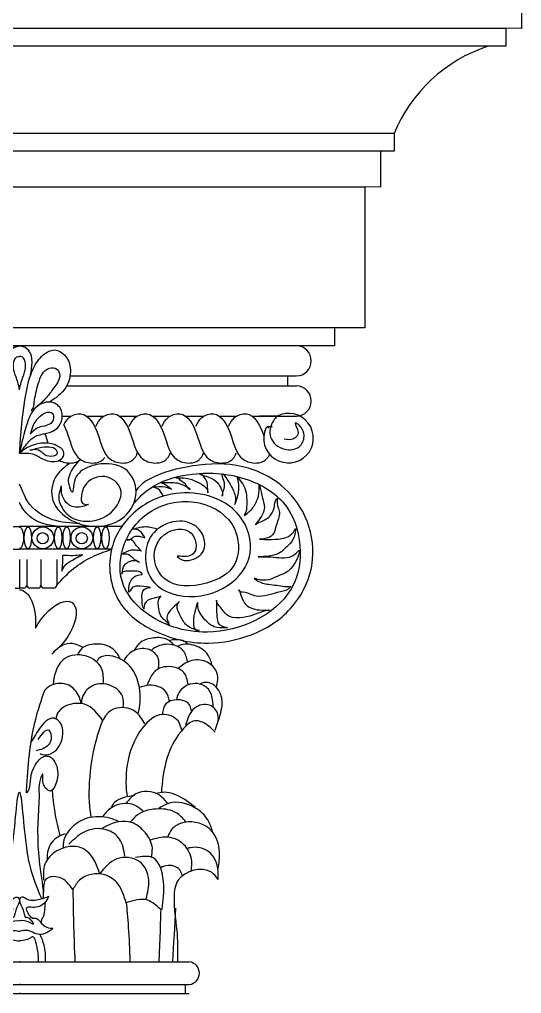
# Model space of a CAD drawing. Extents: x 15151 to 53333, y -36484 to -6005.
# Drawn here: x 33681 to 34018, y -12307 to -11653 of the extents above; entities that cross this region are included whole.
import ezdxf

# ---------------------------------------------------------------- set-up
doc = ezdxf.new("R2010")
doc.units = 0
doc.header["$MEASUREMENT"] = 0
doc.layers.add('3', color=3, linetype='CONTINUOUS')
doc.layers.add('4', color=4, linetype='CONTINUOUS')

# ---------------------------------------------------------------- blocks, each defined once
blk = doc.blocks.new('A$C0FC37B08')
at = {"layer": '3'}
for p, q in [((661.5, 2825), (10.5, 2825)), ((649.5, 2813), (22.5, 2813)), ((586.5, 2754.5), (85.5, 2754.5)), ((577.5, 2742.5), (94.5, 2742.5)), ((567, 2718.5), (105, 2718.5)), ((546.59, 2624), (125.41, 2624)), ((369.23, 2591.75), (521.02, 2591.75)), ((514.96, 2591.75), (514.96, 2585)), ((366.98, 2585), (521.02, 2585)), ((364.03, 2564.75), (370.04, 2564.75)), ((380.37, 2564.75), (392.05, 2564.75)), ((402.37, 2564.75), (414.36, 2564.75)), ((424.69, 2564.75), (436.37, 2564.75)), ((446.7, 2564.75), (459, 2564.75)), ((469.33, 2564.75), (481.01, 2564.75)), ((491.34, 2564.75), (508.15, 2564.75)), ((492.7, 2564.75), (521.02, 2564.75)), ((508.82, 2564.75), (496.13, 2564.75)), ((266.75, 2490.57), (335.32, 2490.57)), ((403.89, 2490.57), (335.32, 2490.57)), ((423.52, 2483.76), (423.26, 2483.76)), ((273.31, 2475.43), (335.32, 2475.43)), ((397.32, 2475.43), (335.32, 2475.43)), ((335.32, 2468.6), (335.32, 2449.29)), ((335.32, 2468.6), (335.32, 2449.29)), ((340.25, 2468.6), (340.25, 2451.32)), ((349.72, 2468.6), (349.72, 2451.32)), ((360.33, 2468.6), (360.33, 2451.32)), ((332.42, 2449.29), (335.32, 2449.29)), ((338.22, 2449.29), (335.32, 2449.29)), ((347.7, 2449.29), (342.27, 2449.29)), ((358.31, 2449.29), (351.75, 2449.29)), ((348.54, 2309.98), (347.34, 2286.73)), ((222.82, 2198.45), (449.18, 2198.45)), ((336, 2198.45), (335.32, 2198.45)), ((222.82, 2183.26), (449.18, 2183.26)), ((336, 2183.26), (335.32, 2183.26)), ((446.53, 2183.26), (446.53, 2177.19)), ((222.82, 2177.19), (449.18, 2177.19)), ((336, 2177.19), (335.32, 2177.19))]:
    blk.add_line(p, q, dxfattribs=at)
at = {"layer": '3', "linetype": 'Continuous'}
for p in [(150.98, 2612), (336, 2612)]:
    blk.add_line(p, (335.32, 2612), dxfattribs=at)
at = {"layer": '3'}
for centre, radius in [((350.98, 2483.04), 7.3), ((350.86, 2482.8), 3.78), ((377.18, 2483.04), 7.3), ((377.06, 2482.8), 3.78)]:
    blk.add_circle(centre, radius, dxfattribs=at)
for centre, radius, start, end in [((520.87, 2601.87), 10.13, 270.85354, 89.14646), ((520.87, 2574.87), 10.13, 270.85354, 89.14646), ((515.75, 2549.94), 16.65, 155.77442, 117.61543), ((338.22, 2451.32), 2.02, 270, 0), ((342.27, 2451.32), 2.02, 180, 270), ((347.7, 2451.32), 2.02, 270, 0), ((351.75, 2451.32), 2.02, 180, 270), ((358.31, 2451.32), 2.02, 270, 0), ((448.36, 2190.86), 7.64, 276.15267, 83.84733)]:
    blk.add_arc(centre, radius, start, end, dxfattribs=at)
at = {"layer": '3', "extrusion": (0, 0, -1)}
for centre, major_axis, ratio, start_param, end_param in [((335.36, 2483.09), (0, 7.2), 0.368687, -0.014828, 3.156421), ((340.98, 2483.09), (0, 7.2), 0.368687, 3.141593, 9.424778), ((361.32, 2483.09), (0, 7.2), 0.368687, 3.141593, 9.424778), ((366.94, 2483.09), (0, 7.2), 0.368687, 3.141593, 9.424778), ((387.4, 2483.09), (0, 7.2), 0.368687, 3.141593, 9.424778), ((393.03, 2483.09), (0, 7.2), 0.368687, 3.141593, 9.424778), ((335.45, 2425.9), (0, 22.31), 0.478604, -0.012114, 1.729108), ((357.82, 2421.3), (12.87, 18.22), 0.478604, 4.442968, 8.424495)]:
    blk.add_ellipse(centre, major_axis=major_axis, ratio=ratio, start_param=start_param, end_param=end_param, dxfattribs=at)
at = {"layer": '3'}
for points, knots in [([(328.52, 2590.13), (327.85, 2593.08), (326.54, 2598.89), (327.04, 2607.47), (331.72, 2611.26), (334.49, 2611.78), (335.32, 2611.83)], [0, 0, 0, 0, 13.614234, 26.772806, 35.013174, 38.496497, 38.496497, 38.496497, 38.496497]), ([(342.12, 2590.13), (342.79, 2593.08), (344.1, 2598.89), (343.59, 2607.47), (338.91, 2611.26), (336.15, 2611.78), (335.32, 2611.83)], [0, 0, 0, 0, 13.614234, 26.772806, 35.013174, 38.496497, 38.496497, 38.496497, 38.496497]), ([(335.32, 2539.79), (336.26, 2552.89), (337.63, 2572.05), (342.81, 2594.88), (349.73, 2605.55), (358.85, 2610.81), (367.5, 2605.3), (370.54, 2595.09), (367.2, 2582.26), (359.74, 2576.86), (355.39, 2574.22)], [0, 0, 0, 0, 58.517708, 85.557554, 102.400352, 114.600489, 127.353508, 141.365772, 159.992517, 181.778585, 181.778585, 181.778585, 181.778585]), ([(335.39, 2582.32), (335.03, 2584.1), (334.21, 2588.14), (331.82, 2593.77), (330.89, 2599.42), (332.23, 2604.43), (334.67, 2604.88), (335.32, 2604.86)], [0, 0, 0, 0, 8.07962, 18.320953, 26.69946, 34.358167, 37.045773, 37.045773, 37.045773, 37.045773]), ([(335.24, 2582.32), (335.61, 2584.1), (336.43, 2588.14), (338.82, 2593.77), (339.75, 2599.42), (338.41, 2604.43), (335.96, 2604.88), (335.32, 2604.86)], [0, 0, 0, 0, 8.07962, 18.320953, 26.69946, 34.358167, 37.045773, 37.045773, 37.045773, 37.045773]), ([(345.08, 2574.2), (345.85, 2578.13), (347.41, 2586.15), (351.84, 2597.68), (360.99, 2597.3), (363.44, 2590.12), (358.3, 2583.97), (352.69, 2575.51), (346.9, 2571.09), (343.21, 2568.27)], [0, 0, 0, 0, 8.332699, 16.998662, 20.357809, 23.529069, 29.768374, 34.974178, 44.123614, 44.123614, 44.123614, 44.123614]), ([(335.32, 2539.79), (336.73, 2546.5), (338.97, 2557.16), (344.67, 2570.8), (355.13, 2575.91), (366, 2569.73), (362.25, 2552.37), (346.13, 2553.78), (339.41, 2545.06), (336.38, 2541.15), (335.32, 2539.79)], [0, 0, 0, 0, 13.78767, 21.897372, 28.628021, 34.236389, 43.100743, 54.048389, 60.52778, 64.007579, 64.007579, 64.007579, 64.007579]), ([(345.08, 2574.2), (345.02, 2573.34), (344.88, 2571.23), (343.83, 2569.37), (343.21, 2568.27)], [0, 0, 0, 0, 1.701076, 4.193861, 4.193861, 4.193861, 4.193861]), ([(342.89, 2553.28), (343.41, 2555.2), (344.66, 2559.85), (348.79, 2564.83), (353.37, 2567.68), (358.31, 2567.29), (358.65, 2561.19), (353.47, 2557.87), (347.08, 2557.58), (344.03, 2554.24), (342.58, 2552.65)], [0, 0, 0, 0, 3.950214, 9.576522, 12.371147, 14.700326, 17.850675, 21.397332, 25.947043, 30.080987, 30.080987, 30.080987, 30.080987]), ([(364.95, 2558.8), (365.96, 2560.63), (368.45, 2564.8), (380.48, 2568.72), (389.23, 2552.08), (391.94, 2536.03), (404.43, 2532.4), (410.51, 2534.39), (412.46, 2536.51), (412.96, 2537.06)], [1.151597, 1.151597, 1.151597, 1.151597, 10.322667, 22.546179, 48.652268, 76.752818, 90.762128, 100.191215, 103.483055, 103.483055, 103.483055, 103.483055]), ([(386.57, 2558.1), (387.7, 2560.18), (390.17, 2564.7), (402.49, 2568.72), (411.23, 2552.08), (413.95, 2536.03), (426.43, 2532.4), (432.52, 2534.39), (434.46, 2536.51), (434.96, 2537.06)], [0, 0, 0, 0, 4.6452, 10.145781, 21.89352, 34.538768, 40.842958, 45.086047, 46.567375, 46.567375, 46.567375, 46.567375]), ([(408.89, 2558.1), (410.02, 2560.18), (412.49, 2564.7), (424.81, 2568.72), (433.55, 2552.08), (436.26, 2536.03), (448.75, 2532.4), (454.84, 2534.39), (456.78, 2536.51), (457.28, 2537.06)], [0, 0, 0, 0, 4.6452, 10.145781, 21.89352, 34.538768, 40.842958, 45.086047, 46.567375, 46.567375, 46.567375, 46.567375]), ([(430.9, 2558.1), (432.03, 2560.18), (434.49, 2564.7), (446.81, 2568.72), (455.56, 2552.08), (458.27, 2536.03), (470.75, 2532.4), (476.84, 2534.39), (478.78, 2536.51), (479.29, 2537.06)], [0, 0, 0, 0, 4.6452, 10.145781, 21.89352, 34.538768, 40.842958, 45.086047, 46.567375, 46.567375, 46.567375, 46.567375]), ([(453.53, 2558.1), (454.66, 2560.18), (457.12, 2564.7), (469.45, 2568.72), (478.19, 2552.08), (480.9, 2536.03), (493.39, 2532.4), (499.48, 2534.39), (501.42, 2536.51), (501.92, 2537.06)], [0, 0, 0, 0, 4.6452, 10.145781, 21.89352, 34.538768, 40.842958, 45.086047, 46.567375, 46.567375, 46.567375, 46.567375]), ([(475.54, 2558.1), (476.66, 2560.18), (479.13, 2564.7), (491.45, 2568.72), (496.71, 2558.71), (499.05, 2551.99), (499.19, 2551.6)], [0, 0, 0, 0, 10.322667, 22.546179, 48.652268, 50.259503, 50.259503, 50.259503, 50.259503]), ([(508.04, 2564.69), (507.17, 2563.7), (503.88, 2559.94), (501.52, 2549.4), (511.91, 2541.32), (523.18, 2542.41), (527.51, 2551.22), (524.48, 2557.43), (521.71, 2559.63), (519.38, 2560.83), (522.57, 2555.11), (522.02, 2551.6), (518.04, 2548.42), (514.84, 2548.91), (512.89, 2549.21)], [0, 0, 0, 0, 2.650213, 10.037242, 18.32745, 24.80403, 29.997701, 35.230628, 37.045294, 37.199014, 40.232254, 42.988158, 45.435716, 49.217776, 49.217776, 49.217776, 49.217776]), ([(364.95, 2558.8), (365.97, 2556.91), (369.69, 2547.93), (371.7, 2536.03), (384.18, 2532.4), (390.27, 2534.39), (392.21, 2536.51), (392.71, 2537.06)], [40.186483, 40.186483, 40.186483, 40.186483, 48.652268, 76.752818, 90.762128, 100.191215, 103.483055, 103.483055, 103.483055, 103.483055]), ([(503.71, 2557.35), (503.33, 2557.54), (502.24, 2558.09), (501.23, 2557.3), (500.57, 2556.77)], [0, 0, 0, 0, 1.788146, 5.115479, 5.115479, 5.115479, 5.115479]), ([(505.08, 2557.35), (504.69, 2557.54), (503.6, 2558.09), (502.59, 2557.3), (501.93, 2556.77)], [0, 0, 0, 0, 1.788146, 5.115479, 5.115479, 5.115479, 5.115479]), ([(352.29, 2553.04), (352.32, 2552.95), (353.11, 2550.75), (353.77, 2548.57), (354.43, 2546.58)], [48.283623, 48.283623, 48.283623, 48.283623, 48.652268, 57.33219, 57.33219, 57.33219, 57.33219]), ([(335.32, 2539.79), (336.88, 2541.06), (342.51, 2545.64), (352.36, 2547.68), (360.64, 2545.07), (365.48, 2542.04), (364.85, 2536.14), (358.53, 2533.5), (351.51, 2535.06), (344.44, 2540.39), (338.78, 2540.02), (335.32, 2539.79)], [0, 0, 0, 0, 4.034903, 14.525449, 17.887486, 21.71202, 24.598473, 27.695695, 34.020765, 38.248832, 44.887615, 44.887615, 44.887615, 44.887615]), ([(342.72, 2541.86), (345.03, 2542.65), (350.43, 2544.48), (360.31, 2544.53), (360.74, 2538.73), (356.86, 2537.19), (352.18, 2538.19), (348.19, 2542.86), (344.27, 2542.21), (342.21, 2541.86)], [0, 0, 0, 0, 5.239052, 12.239161, 13.419543, 15.387098, 19.160282, 22.670826, 26.551988, 26.551988, 26.551988, 26.551988]), ([(412.96, 2537.06), (413.32, 2537.61), (413.94, 2538.58), (414.19, 2539.71), (414.29, 2540.19)], [0, 0, 0, 0, 1.302729, 2.283001, 2.283001, 2.283001, 2.283001]), ([(434.96, 2537.06), (435.32, 2537.61), (435.95, 2538.58), (436.19, 2539.71), (436.3, 2540.19)], [0, 0, 0, 0, 1.302729, 2.283001, 2.283001, 2.283001, 2.283001]), ([(457.28, 2537.06), (457.64, 2537.61), (458.27, 2538.58), (458.51, 2539.71), (458.62, 2540.19)], [0, 0, 0, 0, 1.302729, 2.283001, 2.283001, 2.283001, 2.283001]), ([(479.29, 2537.06), (479.64, 2537.61), (480.27, 2538.58), (480.52, 2539.71), (480.62, 2540.19)], [0, 0, 0, 0, 1.302729, 2.283001, 2.283001, 2.283001, 2.283001]), ([(501.92, 2537.06), (502.28, 2537.61), (502.72, 2538.3), (502.97, 2539.06), (503.02, 2539.22)], [0, 0, 0, 0, 2.894953, 3.594445, 3.594445, 3.594445, 3.594445]), ([(369.24, 2533.26), (366.03, 2530.93), (358.58, 2525.53), (354.6, 2508.63), (371.32, 2489.48), (401.52, 2488.49), (416.32, 2510.55), (409.75, 2530.82), (392, 2534.13), (377.99, 2529.87), (371.4, 2523.3), (371.26, 2510.92), (367.72, 2519.96), (368.83, 2527.27), (373.27, 2532.35), (376.2, 2535.7)], [0, 0, 0, 0, 7.80865, 18.149659, 30.154506, 53.923025, 66.150364, 77.771213, 89.886887, 97.899417, 105.977803, 109.646038, 113.332939, 117.676786, 126.066196, 126.066196, 126.066196, 126.066196]), ([(362.01, 2535.08), (364.32, 2533.79), (369.47, 2532.56), (374.45, 2534.18), (376.12, 2535.63), (376.2, 2535.7)], [78.812644, 78.812644, 78.812644, 78.812644, 90.762128, 100.191215, 100.668764, 100.668764, 100.668764, 100.668764]), ([(441.1, 2470.46), (442.15, 2469.6), (446.13, 2466.37), (458.46, 2470.24), (460.63, 2480.85), (455.63, 2490.91), (441.87, 2496.62), (424.42, 2488.77), (418.25, 2473.01), (421.85, 2452.14), (444.73, 2441.37), (472.24, 2445.52), (493.43, 2467.76), (488.57, 2493.46), (471.62, 2509.4), (449.6, 2514.91), (428.16, 2511.2), (408.73, 2498.86), (392.54, 2475.54), (397.61, 2438.87), (426.56, 2417.77), (458.57, 2409.96), (492.75, 2416.73), (520.23, 2434.17), (535.28, 2465.87), (529.21, 2497.66), (510.65, 2521.73), (480.7, 2534.36), (449.01, 2531.95), (426.02, 2525.56), (417.07, 2519.03), (413.5, 2514.86)], [0, 0, 0, 0, 6.777777, 25.577008, 44.638363, 63.279601, 85.87465, 115.327042, 138.565558, 169.549083, 202.040574, 252.291479, 296.91385, 338.88842, 366.976962, 408.2333, 446.027088, 471.157688, 520.557147, 581.992564, 631.896296, 695.003154, 742.495208, 796.073498, 856.294171, 904.870114, 948.094542, 1001.837559, 1056.980086, 1104.032319, 1114.158367, 1114.158367, 1114.158367, 1114.158367]), ([(376.62, 2509.67), (377.09, 2512.61), (378.36, 2520.58), (392.39, 2527.29), (406.66, 2516.27), (399.09, 2499.21), (383.18, 2492.33), (366.58, 2496.34), (360.6, 2509.25), (362.37, 2513.91), (363.49, 2518.85), (363.26, 2514.43), (363.87, 2510.53), (368.84, 2502.81), (377.08, 2503.54), (380.13, 2504.87), (381.91, 2505.63), (378.92, 2505.27), (377.31, 2506.15), (376.54, 2508.34), (376.6, 2509.26), (376.62, 2509.67)], [0, 0, 0, 0, 5.788453, 15.661404, 24.618316, 34.225799, 46.359424, 57.212211, 65.32361, 69.327595, 70.51666, 71.496599, 75.122953, 80.812776, 86.862186, 88.62228, 88.987705, 89.641495, 92.130621, 93.163617, 93.980233, 93.980233, 93.980233, 93.980233]), ([(412.4, 2506.45), (416.83, 2511.99), (428.75, 2521.41), (455.09, 2528.06), (487.06, 2525.35), (517.48, 2506.98), (525.98, 2474.71), (517.38, 2436.32), (467.83, 2412.32), (420.82, 2427.81), (400.97, 2452.94), (403.63, 2481.83), (423.44, 2505.45), (456.41, 2510.37), (482.08, 2493.68), (483.44, 2464.8), (465.48, 2451.66), (436.59, 2448.33), (423.1, 2467), (428.42, 2487.6), (452.13, 2491.74), (455.74, 2471.6), (446.4, 2469.98), (441.3, 2470.95), (441.12, 2470.56), (441.1, 2470.46)], [0, 0, 0, 0, 26.045766, 73.219824, 140.405161, 195.915937, 250.504115, 297.102201, 401.948359, 473.499986, 520.987952, 566.74408, 624.886083, 682.022856, 733.926058, 773.554279, 816.020473, 864.161342, 891.910163, 928.603008, 961.694584, 985.576498, 1004.121123, 1006.952886, 1007.712216, 1007.712216, 1007.712216, 1007.712216]), ([(431.9, 2511.01), (431.45, 2511.82), (429.95, 2514.55), (427.16, 2517.08), (423.26, 2517.02), (432.51, 2518.09), (433.03, 2516.99), (437.82, 2515.62), (434.42, 2517.28), (433.82, 2518.73), (428.48, 2520.42), (440.88, 2519.87), (441.22, 2520.68), (450.46, 2515.6), (448.36, 2515.58), (447.44, 2519.5), (443.7, 2520.7), (441.67, 2523.38), (439.16, 2523.26), (448.24, 2523.54), (451.43, 2521.84), (458.68, 2518.84), (461.62, 2515.46), (461.59, 2512.69), (461.74, 2521), (460.23, 2522.25), (457.55, 2526.03), (454.64, 2525.88), (468.34, 2522.99), (469.62, 2517.91), (471.78, 2513.25), (471.25, 2510.09), (471.26, 2512.55), (472.56, 2515.15), (473.32, 2520.23), (471.27, 2523.42), (471.23, 2527.2), (477.67, 2518.09), (479.26, 2513.6), (480.7, 2509.22), (479.52, 2505.02), (480.49, 2507.1), (481.49, 2509.71), (482.58, 2516.18), (482.76, 2519.72), (481.15, 2524.23), (486.41, 2518.02), (487.92, 2513.31), (487.61, 2503.94), (487.72, 2500.83), (485.64, 2497.63), (488.77, 2500.08), (491.58, 2502.27), (495.64, 2509.54), (496.19, 2514.51), (496.08, 2519.82), (497.86, 2511.21), (499.02, 2507.02), (500.68, 2500.19), (492.07, 2490.24), (494.9, 2493.17), (498.71, 2494.26), (503.99, 2497.37), (506.68, 2503.94), (506.48, 2507.6), (508.34, 2509.79), (507.43, 2504.47), (511.33, 2500.75), (506.6, 2490.59), (506.15, 2482.55), (494.71, 2482.04), (500.63, 2482.08), (506.13, 2481.76), (515.52, 2482.97), (518.83, 2486.35), (520.72, 2489.84), (519.94, 2481.31), (513.74, 2476.85), (508.35, 2470.32), (493.18, 2470.24), (498.86, 2470.23), (505.71, 2470.58), (515.82, 2468.53), (520.88, 2472.64), (523.83, 2475.94), (519.51, 2460.69), (509.24, 2458.59), (500.61, 2453.04), (491.96, 2456.21), (496.93, 2452.59), (502.3, 2451.93), (511.08, 2450.74), (514.92, 2450.18), (517.41, 2450.77), (515.38, 2447.58), (507.32, 2446.84), (495.49, 2441.43), (488.28, 2446.74), (482.33, 2446.74), (482.38, 2449.3), (484.85, 2440.63), (488.57, 2436.1), (494.84, 2434.22), (503.7, 2434.63), (497.35, 2433.58), (491.22, 2430.18), (475.75, 2427.45), (470.63, 2436.32), (467.37, 2439.09), (467.4, 2441.78), (467.36, 2433.63), (467.73, 2431.25), (468.28, 2423.75), (475.92, 2422.7), (471.46, 2422.73), (464.93, 2422.29), (458.86, 2428.71), (454.99, 2434.35), (454.82, 2437.66), (454.85, 2440.89), (452.61, 2431.74), (451.65, 2429.08), (452.1, 2420.38), (457.58, 2420.57), (448.1, 2422.5), (445.4, 2427), (441.4, 2433.21), (440.58, 2438.43), (442.79, 2440.57), (438.67, 2436.48), (436.64, 2434.61), (432.7, 2429.94), (436.34, 2424.24), (433.39, 2427.38), (429.92, 2429.58), (428.56, 2436.53), (427.87, 2441.55), (430.78, 2444.2), (424.81, 2441.93), (421.61, 2442.33), (418.46, 2438.07), (418.67, 2434.77), (417.51, 2438.23), (417.94, 2440.77), (416.55, 2447.59), (420.98, 2449.75), (424.44, 2449.71), (416.15, 2450.86), (412.65, 2450.82), (410.21, 2449.12), (408.69, 2446.18), (408.77, 2447.87), (408.45, 2450.65), (410.57, 2456.4), (414.18, 2458.17), (417.86, 2458.51), (415.87, 2461.4), (411.28, 2460.24), (407.28, 2460.87), (403.85, 2460.16), (403.92, 2457.79), (404.64, 2464.04), (407.47, 2466.53), (412.14, 2469.07), (416.15, 2466.36), (411.76, 2468.63), (410.22, 2471.38), (406.58, 2472.33), (403.9, 2472.06), (408.07, 2474.49), (410.38, 2475.42), (414.51, 2474.71), (416.43, 2474.88), (417.74, 2473.49), (414.02, 2477.21), (412.73, 2479.02), (410.75, 2482.61), (407.24, 2481.56), (409.46, 2481.62), (412.02, 2484.48), (415.29, 2484.54), (419.65, 2482.86), (417.85, 2485.78), (416.12, 2487.98), (413.31, 2488.89), (410.71, 2488.71), (418.45, 2490.86), (421.56, 2490.73), (425.88, 2489.66), (427.31, 2489.3)], [0, 0, 0, 0, 1.876206, 6.295226, 6.456191, 9.21144, 14.293878, 14.95753, 15.89594, 18.664623, 20.249805, 23.312417, 31.745549, 33.580373, 33.741338, 35.575829, 39.678364, 41.419086, 41.741016, 43.994526, 50.087709, 54.840235, 58.234042, 58.394908, 59.842581, 66.303181, 67.560002, 67.881982, 71.498943, 80.601326, 81.110003, 82.886684, 83.04755, 85.54473, 88.937919, 92.606064, 92.766929, 96.180348, 103.374838, 107.077923, 107.898113, 108.257837, 110.498421, 114.757282, 119.767001, 120.430234, 121.112898, 130.554974, 134.576231, 138.04867, 138.768119, 139.34836, 143.450932, 148.419933, 154.106966, 154.589503, 157.594598, 162.393413, 167.723427, 173.078722, 173.30629, 175.465556, 180.91108, 184.945668, 188.659441, 188.886989, 189.369526, 195.240153, 201.36544, 208.477597, 211.573815, 212.217675, 218.334394, 224.585004, 228.796333, 229.376403, 230.341508, 239.28159, 246.770077, 252.103846, 252.425776, 257.415741, 266.757351, 270.20126, 270.883924, 274.322593, 286.510728, 295.616202, 296.943498, 297.973892, 303.929199, 311.077162, 313.008741, 313.813617, 314.173364, 318.996308, 330.110914, 336.169814, 338.26218, 338.423046, 340.873343, 346.722917, 355.278158, 356.565878, 357.386622, 364.309582, 375.900277, 380.350573, 383.882589, 384.043455, 385.00856, 392.25402, 396.227511, 398.772463, 398.933428, 404.587882, 411.552123, 415.084165, 417.997323, 418.158189, 421.210336, 426.289396, 431.338163, 431.982023, 435.241034, 440.494992, 445.747491, 449.461056, 449.688603, 451.053952, 455.150035, 460.105363, 461.689732, 462.144849, 467.038626, 470.551836, 475.761605, 475.989174, 477.473148, 482.207008, 486.163978, 486.48568, 487.351987, 490.105322, 494.620637, 498.076215, 498.23718, 501.174511, 505.523592, 508.026721, 508.831181, 508.992017, 510.922227, 515.045547, 519.508695, 520.01767, 520.377395, 524.986636, 527.72304, 529.739642, 529.900478, 532.046559, 535.304263, 540.495221, 541.075461, 541.795217, 546.622974, 549.243228, 549.726174, 550.530843, 555.111656, 557.049971, 558.533945, 558.761514, 560.354432, 563.445151, 566.759069, 567.268044, 567.429009, 570.30803, 574.493169, 575.472265, 575.831989, 580.043283, 581.370628, 582.014488, 584.050455, 589.693457, 592.504485, 592.504485, 592.504485, 592.504485]), ([(375.71, 2492.59), (369.51, 2492.98), (356.02, 2493.83), (343, 2502.77), (338.99, 2510.52), (335.32, 2519.09)], [0, 0, 0, 0, 27.690165, 60.204339, 68.529066, 68.529066, 68.529066, 68.529066]), ([(359.95, 2490.79), (355.9, 2491.43), (347.27, 2492.82), (338.78, 2499.88), (335.95, 2505.35), (335.32, 2506.81)], [0, 0, 0, 0, 18.059342, 38.483728, 45.592839, 45.592839, 45.592839, 45.592839]), ([(360.33, 2451.32), (363.93, 2455.26), (370.75, 2462.73), (383.59, 2470.56), (392.57, 2473.8), (397.06, 2475.43)], [0, 0, 0, 0, 10.619682, 20.152435, 29.691268, 29.691268, 29.691268, 29.691268]), ([(377.71, 2471.63), (374.47, 2471.2), (370.7, 2470.7), (363.99, 2471.45), (364.3, 2467.5), (363.9, 2465.44), (363.57, 2459.92), (365.39, 2464.91), (369.37, 2467.4), (374.39, 2470.06), (377.33, 2471.63)], [0, 0, 0, 0, 7.836784, 9.125121, 9.377598, 15.190295, 15.947755, 17.077065, 21.545516, 27.876308, 27.876308, 27.876308, 27.876308]), ([(438.79, 2411.28), (437.42, 2412.6), (433.81, 2416.06), (425.36, 2416.35), (416.67, 2414.22), (413.51, 2409.56), (412.12, 2407.52)], [0, 0, 0, 0, 3.710897, 9.750846, 15.861095, 20.658964, 20.658964, 20.658964, 20.658964]), ([(448.27, 2411.64), (447.49, 2412.4), (444.1, 2415.15), (439.05, 2414.81), (435.66, 2414)], [5.80598, 5.80598, 5.80598, 5.80598, 11.134904, 27.734193, 27.734193, 27.734193, 27.734193]), ([(377.75, 2409.43), (376.08, 2410.36), (372.35, 2412.43), (363.89, 2411.98), (359.55, 2407.63), (356.92, 2404.99)], [0, 0, 0, 0, 3.786103, 8.443654, 15.64665, 15.64665, 15.64665, 15.64665]), ([(402.85, 2401.73), (402.08, 2403.28), (400.1, 2407.27), (393.22, 2411.9), (384.98, 2411.98), (377.29, 2410.16), (375.18, 2406.44), (374.15, 2404.62)], [0, 0, 0, 0, 3.449585, 8.829383, 15.456554, 19.653668, 23.656064, 23.656064, 23.656064, 23.656064]), ([(428.64, 2395.64), (428.87, 2397.95), (429.34, 2402.74), (423.08, 2408.93), (413.18, 2409.23), (407.05, 2404.21), (405.35, 2400.67), (405.17, 2400.28)], [0, 0, 0, 0, 4.445457, 9.22796, 15.616455, 22.616434, 23.480128, 23.480128, 23.480128, 23.480128]), ([(448.06, 2399.99), (447.41, 2402.63), (446.03, 2408.16), (436.84, 2412.48), (428.73, 2411.21), (424.86, 2408.42), (424.01, 2407.81)], [0, 0, 0, 0, 5.19985, 10.905102, 18.338953, 20.428681, 20.428681, 20.428681, 20.428681]), ([(464.59, 2397.38), (463.85, 2399.94), (462.11, 2405.99), (453.37, 2411.56), (445.25, 2412.15), (441.78, 2410.33), (441.4, 2410.13)], [0, 0, 0, 0, 5.199833, 12.274435, 19.230949, 20.095009, 20.095009, 20.095009, 20.095009]), ([(391.54, 2385.22), (391.62, 2388.78), (391.82, 2397.09), (379.95, 2405.57), (365.35, 2404.28), (359, 2393.89), (358.24, 2387.55), (357.92, 2384.93)], [0, 0, 0, 0, 6.802481, 15.8842, 25.231646, 32.731953, 38.034389, 38.034389, 38.034389, 38.034389]), ([(415.02, 2364.94), (415.5, 2367.62), (417.1, 2376.57), (414.89, 2390.76), (404.76, 2402.72), (391.24, 2405.69), (387.65, 2400.89), (387.19, 2400.28)], [0, 0, 0, 0, 5.461727, 18.225507, 26.698306, 36.956198, 38.464815, 38.464815, 38.464815, 38.464815]), ([(467.19, 2382.9), (467.72, 2384.52), (468.91, 2388.24), (467.26, 2395.32), (460.09, 2401.31), (449.62, 2401.52), (444.36, 2397.47), (441.98, 2395.64)], [0, 0, 0, 0, 3.372444, 7.729079, 13.617037, 20.769407, 26.667504, 26.667504, 26.667504, 26.667504]), ([(448.35, 2384.64), (447.8, 2387.65), (446.75, 2393.29), (437.32, 2397.51), (426.59, 2396.05), (422.56, 2388.57), (421.19, 2385.02), (420.82, 2384.06)], [0, 0, 0, 0, 5.74169, 10.753922, 19.015548, 24.586598, 26.666529, 26.666529, 26.666529, 26.666529]), ([(352.11, 2380.63), (349.77, 2373.9), (341.78, 2349.61), (341.08, 2330.16), (339.57, 2311.24), (344.1, 2315.84), (340.79, 2323.62), (350.01, 2336.85), (356.04, 2337.22), (361.47, 2328.92), (361.3, 2320.89), (357.14, 2311.49), (351.23, 2316.05), (350.6, 2319.6), (351.11, 2325.28), (347.76, 2319.04), (348.54, 2309.98), (348.54, 2309.98), (348.54, 2309.98)], [15.199098, 15.199098, 15.199098, 15.199098, 49.480431, 141.064806, 144.132551, 149.639861, 181.929426, 193.502862, 206.323079, 214.312088, 232.718761, 246.054441, 249.743305, 264.633298, 266.678484, 270.366346, 285.256308, 292.33241, 292.33241, 292.33241, 292.33241]), ([(376.76, 2372.18), (376.35, 2373.65), (375, 2378.4), (368.75, 2385.81), (358.12, 2385.67), (353.44, 2382.05), (352.11, 2380.63)], [0, 0, 0, 0, 7.539203, 24.41515, 43.500248, 52.951608, 52.951608, 52.951608, 52.951608]), ([(404.88, 2369), (405.03, 2371.72), (405.42, 2378.52), (395.36, 2386.07), (382.68, 2384.88), (377.12, 2377.04), (376.82, 2372.77), (376.76, 2371.89)], [0, 0, 0, 0, 5.227975, 13.043994, 21.409063, 28.213069, 29.961644, 29.961644, 29.961644, 29.961644]), ([(435.89, 2373.34), (435.38, 2375.64), (433.95, 2382.06), (423.74, 2385.1), (417.76, 2383.27), (415.6, 2382.61)], [0, 0, 0, 0, 4.520704, 12.594372, 17.142492, 17.142492, 17.142492, 17.142492]), ([(465.17, 2369.86), (465.09, 2371.8), (464.9, 2376.49), (460.75, 2385.19), (448.81, 2386.25), (442.13, 2380.05), (440.93, 2375.89), (440.53, 2374.5)], [0, 0, 0, 0, 3.881241, 9.415065, 17.588253, 23.33172, 26.20257, 26.20257, 26.20257, 26.20257]), ([(468.64, 2360.02), (469.15, 2361.55), (470.59, 2365.94), (472.07, 2373.42), (469.25, 2381.35), (463.89, 2385.98), (459.05, 2386.18), (457.14, 2385.13), (456.76, 2384.93)], [0, 0, 0, 0, 3.237116, 9.272875, 14.833098, 19.238373, 22.716676, 23.580695, 23.580695, 23.580695, 23.580695]), ([(450.67, 2366.97), (450.22, 2368.81), (449.25, 2372.7), (441.86, 2375.06), (432.85, 2373.4), (431.52, 2367.44), (430.96, 2364.94)], [0, 0, 0, 0, 3.550436, 7.533688, 14.143075, 18.91269, 18.91269, 18.91269, 18.91269]), ([(391.31, 2360.13), (387.82, 2364.91), (380.54, 2374.87), (362.41, 2370.55), (359.95, 2363.32), (359.61, 2361.57)], [0, 0, 0, 0, 27.526108, 57.32422, 66.0126, 66.0126, 66.0126, 66.0126]), ([(419.29, 2358.27), (417.56, 2361.3), (413.41, 2368.64), (394.49, 2371), (381.16, 2335.28), (380.96, 2307.28), (383.24, 2295.4)], [0, 0, 0, 0, 16.776322, 40.511879, 74.557718, 178.046278, 178.046278, 178.046278, 178.046278]), ([(466.53, 2353.92), (467.94, 2357.5), (470.45, 2363.86), (462.86, 2372.76), (450.3, 2369.55), (447.97, 2361.56), (446.64, 2357.02)], [0, 0, 0, 0, 7.149483, 12.723082, 19.469636, 28.363207, 28.363207, 28.363207, 28.363207]), ([(348.9, 2338.23), (350.18, 2337.83), (353.67, 2336.75), (361.57, 2340.35), (365.32, 2350.05), (363.65, 2359.38), (355.61, 2363.95), (348.02, 2354.65), (344.47, 2348.29), (342.84, 2345.39)], [0, 0, 0, 0, 2.628969, 7.163612, 15.623059, 21.775121, 24.075526, 32.483959, 39.565717, 39.565717, 39.565717, 39.565717]), ([(444.15, 2353.92), (443.57, 2356.14), (442, 2362.18), (428.92, 2366.99), (405.87, 2345.79), (405.84, 2320.2), (407.49, 2309.18)], [0, 0, 0, 0, 11.014765, 29.826453, 55.648308, 148.45868, 148.45868, 148.45868, 148.45868]), ([(466.53, 2352.67), (464.81, 2354.44), (461.15, 2358.19), (452.36, 2361.81), (436.43, 2347.57), (431.78, 2328.95), (430.56, 2313.44), (430.43, 2312.11)], [0, 0, 0, 0, 12.318556, 26.236434, 40.991793, 107.368918, 117.427042, 117.427042, 117.427042, 117.427042]), ([(347.8, 2347.59), (350.49, 2351.37), (354.86, 2357.53), (357.98, 2346.45), (352.38, 2341.48), (348.01, 2340.51), (346.42, 2340.16)], [0, 0, 0, 0, 6.371993, 10.379665, 16.113707, 19.367314, 19.367314, 19.367314, 19.367314]), ([(323.3, 2286.73), (322.94, 2282.13), (323.3, 2273.29), (316.92, 2231.89), (327.55, 2257.71), (332.86, 2285.32), (333.28, 2311.43), (335.32, 2312.28)], [368.521707, 368.521707, 368.521707, 368.521707, 370.409387, 371.432722, 377.572618, 390.673991, 437.680028, 437.680028, 437.680028, 437.680028]), ([(347.34, 2286.73), (347.69, 2282.13), (347.34, 2273.29), (353.71, 2231.89), (343.09, 2257.71), (337.78, 2285.32), (337.36, 2311.43), (335.32, 2312.28)], [368.521707, 368.521707, 368.521707, 368.521707, 370.409387, 371.432722, 377.572618, 390.673991, 437.680028, 437.680028, 437.680028, 437.680028]), ([(357.05, 2313.83), (357.14, 2314.43), (358.04, 2301.25), (361.03, 2288.18), (362.45, 2283)], [143.114206, 143.114206, 143.114206, 143.114206, 183.578667, 210.284331, 210.284331, 210.284331, 210.284331]), ([(412.44, 2310.21), (410.17, 2309.77), (405.53, 2308.87), (399.36, 2306.63), (397.42, 2303.29), (396.74, 2302.11)], [0, 0, 0, 0, 4.668654, 9.574764, 12.242432, 12.242432, 12.242432, 12.242432]), ([(434.72, 2304.64), (432.98, 2306.81), (427.97, 2313.04), (414.11, 2313.91), (408.83, 2307.33), (406.87, 2304.89)], [0, 0, 0, 0, 5.488575, 15.797836, 21.884282, 21.884282, 21.884282, 21.884282]), ([(453.46, 2302.11), (451.08, 2303.94), (444.92, 2308.7), (435.3, 2313.14), (428.56, 2311.85), (426.62, 2311.47)], [0, 0, 0, 0, 6.042405, 15.70463, 19.61987, 19.61987, 19.61987, 19.61987]), ([(418.51, 2299.33), (416.6, 2300.99), (411.3, 2305.59), (400.27, 2304.69), (393.6, 2299.69), (391.65, 2296.56), (391.17, 2295.79)], [0, 0, 0, 0, 4.963372, 13.747459, 19.283061, 21.108003, 21.108003, 21.108003, 21.108003]), ([(464.85, 2285.92), (463.93, 2288.64), (461.73, 2295.14), (452.03, 2303.81), (438.31, 2307.25), (430.94, 2302.75), (428.64, 2301.35)], [0, 0, 0, 0, 5.670859, 13.549551, 25.205103, 30.48862, 30.48862, 30.48862, 30.48862]), ([(401.71, 2292.66), (399.82, 2293.46), (393.27, 2296.21), (381.39, 2296.26), (369.46, 2289.46), (364.4, 2280.65), (364.56, 2275.5), (364.59, 2274.66)], [0, 0, 0, 0, 4.105286, 14.196421, 22.271521, 30.862561, 32.543219, 32.543219, 32.543219, 32.543219]), ([(446.87, 2292.5), (444.83, 2294.78), (440.14, 2300.05), (427.76, 2301.9), (416.01, 2299.53), (411.16, 2293.98), (409.65, 2292.24)], [0, 0, 0, 0, 5.9708, 13.751833, 23.744827, 28.278854, 28.278854, 28.278854, 28.278854]), ([(405.95, 2269.29), (405.29, 2273.45), (404.04, 2281.35), (392.4, 2289.24), (378.15, 2287.02), (371.47, 2280.35), (368.44, 2277.33)], [0, 0, 0, 0, 8.093537, 15.36007, 25.552241, 34.012574, 34.012574, 34.012574, 34.012574]), ([(423.7, 2268.54), (424.11, 2270.59), (425.28, 2276.45), (420.27, 2285.69), (409.37, 2294.58), (397.17, 2291.98), (391.48, 2288.24), (390.54, 2287.62)], [0, 0, 0, 0, 4.109766, 11.740962, 19.476152, 30.892974, 33.159156, 33.159156, 33.159156, 33.159156]), ([(468.65, 2260.87), (469.14, 2264.63), (470.29, 2273.37), (465.55, 2289.4), (448.67, 2294.4), (437.46, 2288.86), (435.44, 2284.08), (434.72, 2282.38)], [0, 0, 0, 0, 7.607429, 17.696729, 30.404278, 36.977699, 40.599961, 40.599961, 40.599961, 40.599961]), ([(366.03, 2284.38), (364.29, 2283.78), (359.13, 2281.99), (354.02, 2275.1), (353.84, 2269.28), (353.78, 2267.09)], [0, 0, 0, 0, 3.659205, 10.863824, 15.212123, 15.212123, 15.212123, 15.212123]), ([(450.42, 2259.6), (450.66, 2261.2), (451.55, 2266.89), (447.76, 2277.44), (435.1, 2283.77), (426.77, 2281.28), (422.82, 2280.1)], [0, 0, 0, 0, 3.222647, 11.495534, 20.402321, 28.449878, 28.449878, 28.449878, 28.449878]), ([(389.14, 2257.58), (388.1, 2260.65), (385.84, 2267.3), (376.67, 2277.74), (360.98, 2275.14), (351, 2264.82), (351.32, 2256.95), (351.47, 2253.23)], [0, 0, 0, 0, 6.519539, 14.09552, 25.471265, 33.478894, 40.643821, 40.643821, 40.643821, 40.643821]), ([(468.54, 2253.68), (468.63, 2256.07), (468.91, 2262.75), (463.8, 2273.9), (453.3, 2276.03), (448.55, 2274.72), (447.89, 2274.53)], [0, 0, 0, 0, 4.792043, 13.396043, 21.872792, 23.26471, 23.26471, 23.26471, 23.26471]), ([(420.24, 2240.73), (421.3, 2244.84), (423.53, 2253.5), (417.3, 2268.33), (399.21, 2269.83), (392.49, 2261.65), (389.14, 2257.58)], [0, 0, 0, 0, 8.414866, 17.729579, 27.921753, 38.025096, 38.025096, 38.025096, 38.025096]), ([(430.96, 2233.59), (431.74, 2239.51), (433.24, 2250.97), (428.11, 2271.01), (417.37, 2269.14), (413.1, 2268.4)], [0, 0, 0, 0, 12.509428, 24.231166, 31.971894, 31.971894, 31.971894, 31.971894]), ([(444.59, 2256.31), (444.13, 2257.67), (442.75, 2261.74), (435.85, 2264.1), (431.71, 2262.3), (430.16, 2261.63)], [0, 0, 0, 0, 2.792497, 8.403125, 11.766239, 11.766239, 11.766239, 11.766239]), ([(468.54, 2253.68), (467.18, 2255.52), (461.15, 2263.7), (440.01, 2257.99), (438.27, 2235.03), (441.1, 2222.91), (441.49, 2206.15), (441.34, 2198.45)], [0, 0, 0, 0, 10.988062, 48.785711, 68.387524, 118.425588, 157.128083, 157.128083, 157.128083, 157.128083]), ([(371.12, 2246.98), (368.68, 2250.32), (364.43, 2256.16), (351.19, 2255.81), (351.37, 2248.75), (351.47, 2245.2)], [0, 0, 0, 0, 8.008235, 13.992319, 20.060429, 20.060429, 20.060429, 20.060429]), ([(406.84, 2238.06), (405.53, 2242.52), (403.18, 2250.55), (391.21, 2259.37), (376.67, 2256.57), (372.42, 2249.23), (371.12, 2246.98)], [0, 0, 0, 0, 9.063974, 16.330506, 27.891475, 33.011179, 33.011179, 33.011179, 33.011179]), ([(315.8, 2242.2), (316.59, 2240.7), (318.73, 2236.64), (324.34, 2234.34), (332.81, 2236.03), (326.69, 2225.45), (324.05, 2229.88), (319.56, 2222.09), (315.16, 2220.92), (312.43, 2221.08), (319.18, 2216.14), (322.83, 2216.37), (330.6, 2220.26), (333.31, 2219.3), (335.32, 2218.91)], [0, 0, 0, 0, 8.140126, 22.175909, 28.422316, 41.4566, 58.207833, 72.44547, 80.171543, 80.796195, 84.328456, 102.355887, 109.339433, 119.162048, 119.162048, 119.162048, 119.162048]), ([(315.8, 2242.2), (317.79, 2241.52), (322.26, 2239.99), (328.91, 2238.91), (333.03, 2242.49), (336.41, 2240.35), (333, 2234.69), (330.98, 2225.13), (331.18, 2231.47), (324.77, 2222.59), (330.09, 2226.13), (333.17, 2226.26), (335.32, 2225.99)], [0, 0, 0, 0, 10.470172, 23.587637, 30.898265, 33.69128, 43.98612, 54.761567, 76.323292, 82.750795, 86.940369, 98.190923, 98.190923, 98.190923, 98.190923]), ([(354.83, 2242.2), (352.85, 2241.52), (348.38, 2239.99), (341.72, 2238.91), (337.61, 2242.49), (334.23, 2240.35), (337.64, 2234.69), (339.66, 2225.13), (339.46, 2231.47), (345.87, 2222.59), (340.54, 2226.13), (337.46, 2226.26), (335.32, 2225.99)], [0, 0, 0, 0, 10.470172, 23.587637, 30.898265, 33.69128, 43.98612, 54.761567, 76.323292, 82.750795, 86.940369, 98.190923, 98.190923, 98.190923, 98.190923]), ([(354.83, 2242.2), (354.05, 2240.7), (351.91, 2236.64), (346.3, 2234.34), (337.83, 2236.03), (343.95, 2225.45), (346.59, 2229.88), (351.07, 2222.09), (355.48, 2220.92), (358.21, 2221.08), (351.46, 2216.14), (347.8, 2216.37), (340.04, 2220.26), (337.33, 2219.3), (335.32, 2218.91)], [0, 0, 0, 0, 8.140126, 22.175909, 28.422316, 41.4566, 58.207833, 72.44547, 80.171543, 80.796195, 84.328456, 102.355887, 109.339433, 119.162048, 119.162048, 119.162048, 119.162048]), ([(352.5, 2238.39), (352.19, 2234.47), (351.54, 2226.22), (350.22, 2228.72), (349.52, 2224.43)], [1.270323, 1.270323, 1.270323, 1.270323, 20.683367, 42.134498, 42.134498, 42.134498, 42.134498]), ([(430.07, 2233.59), (427.22, 2236.22), (420.63, 2242.32), (411.84, 2239.6), (406.84, 2238.06)], [0, 0, 0, 0, 7.266533, 16.867552, 16.867552, 16.867552, 16.867552]), ([(348.98, 2217.09), (349.97, 2214.73), (352.46, 2208.81), (352.76, 2202.33), (352.51, 2198.45)], [0, 0, 0, 0, 12.567515, 31.518302, 31.518302, 31.518302, 31.518302]), ([(322.63, 2198.45), (322.56, 2199.66), (322.51, 2204.04), (323.87, 2209.37), (324.9, 2214.62), (326.93, 2215.37), (328.28, 2214.02), (331.11, 2213.04), (333.77, 2212.67), (335.32, 2212.53)], [26.938663, 26.938663, 26.938663, 26.938663, 32.949031, 48.91955, 55.076195, 56.698807, 58.117538, 63.75169, 71.396528, 71.396528, 71.396528, 71.396528]), ([(348.01, 2198.45), (348.08, 2199.66), (348.13, 2204.04), (346.77, 2209.37), (345.73, 2214.62), (343.71, 2215.37), (342.36, 2214.02), (339.53, 2213.04), (336.87, 2212.67), (335.32, 2212.53)], [26.938663, 26.938663, 26.938663, 26.938663, 32.949031, 48.91955, 55.076195, 56.698807, 58.117538, 63.75169, 71.396528, 71.396528, 71.396528, 71.396528])]:
    blk.add_open_spline(points, degree=3, knots=knots, dxfattribs=at)
for points in [[(335.24, 2582.32), (335.27, 2582.44), (335.29, 2582.57), (335.32, 2582.69)], [(335.39, 2582.32), (335.37, 2582.44), (335.34, 2582.57), (335.32, 2582.69)], [(430.43, 2312.11), (430.42, 2312.02), (430.42, 2311.94), (430.41, 2311.86)], [(371.12, 2246.98), (371.4, 2227.43), (371.68, 2215.77), (372.51, 2198.45)], [(406.84, 2238.06), (407.87, 2230.18), (408.91, 2214.94), (409.33, 2198.45)], [(430.07, 2233.59), (429.78, 2227.3), (429.49, 2213.46), (428.75, 2198.45)], [(439.89, 2234.46), (439.29, 2222.45), (438.68, 2210.44), (437.84, 2198.45)]]:
    blk.add_open_spline(points, degree=3, dxfattribs=at)
at = {"layer": '4'}
blk.add_lwpolyline([(672, 2837), (672, 2825), (661.5, 2825.16), (661.5, 2813), (649.5, 2813, 0.218792), (586.5, 2754.5), (586.5, 2742.5), (577.5, 2742.5), (577.5, 2718.5), (567, 2718.58), (567, 2624), (546.59, 2624), (546.59, 2612), (336, 2612), (125.41, 2612)], format="xyb", dxfattribs=at)

msp = doc.modelspace()

# ---------------------------------------------------------------- block references
at = {"layer": '3'}
msp.add_blockref('A$C0FC37B08', (33345.75, -14484.29), dxfattribs=at)

doc.saveas('drawing.dxf')
